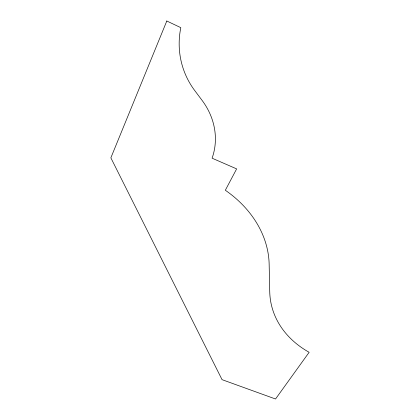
<?xml version="1.0" encoding="UTF-8"?>
<svg xmlns="http://www.w3.org/2000/svg" width="420" height="420" viewBox="0 0 420 420"><rect width="100%" height="100%" fill="white"/><g stroke="black" fill="none" stroke-linecap="round" stroke-linejoin="round"><path stroke-width="0.63" d="M166.798 21L110.859 157.841L222.049 379.654L275.536 399L309.141 352.296A105.698 82.504 -10.9 0 1 269.735 291.68L269.152 264.28A111.967 90.83 11.2 0 0 225.33 190.255L236.644 168.887L212.084 158.188A69.746 62.412 23.6 0 0 202.115 100.417L194.68 90.484A79.495 78.451 -41.9 0 1 180.821 27.662L166.798 21"/></g></svg>
